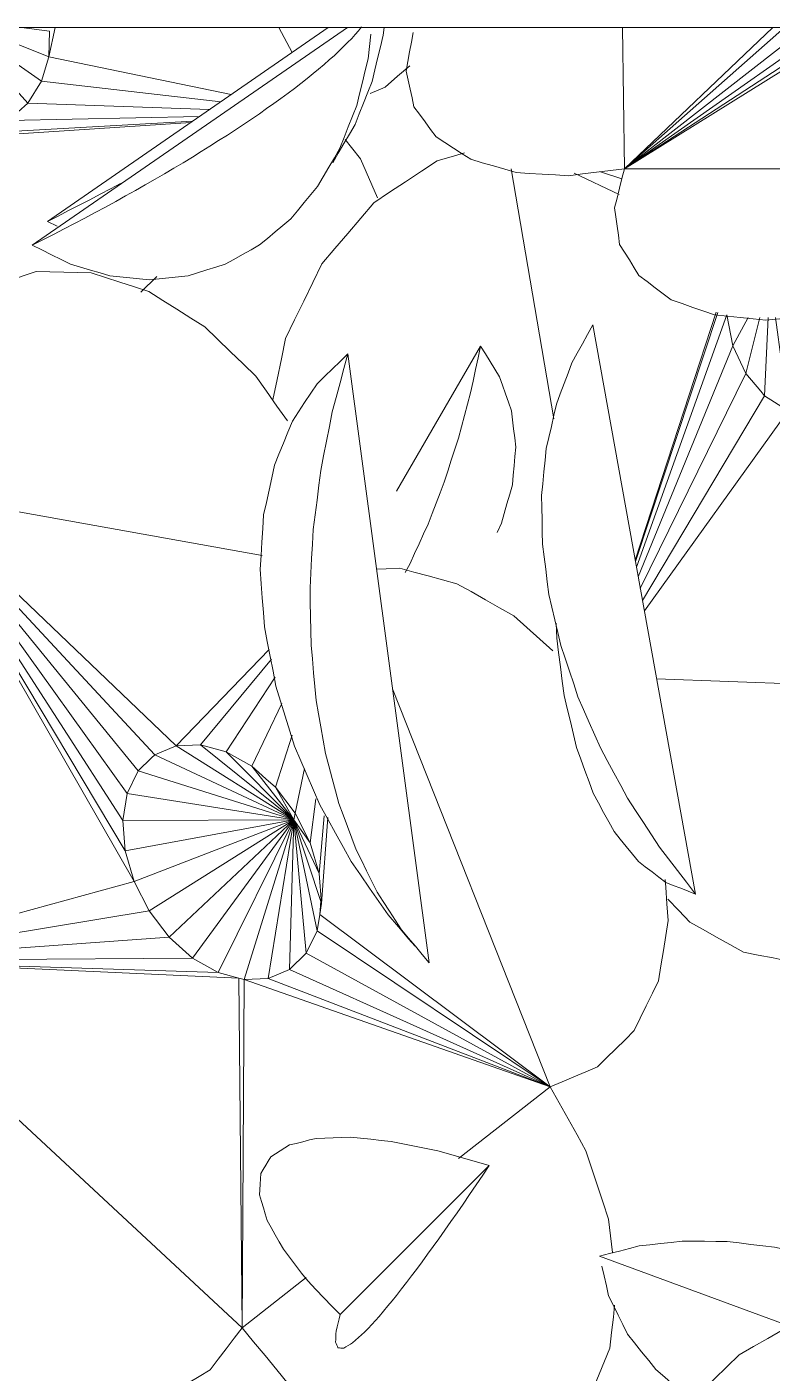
# Model space of a CAD drawing. Header units: metres. Extents: x -18.34 to -13.25, y -25.49 to -16.26.
# Drawn here: x -14.8753 to -14.8134, y -17.1231 to -17.0112 of the extents above; entities that cross this region are included whole.
import ezdxf

# ---------------------------------------------------------------- set-up
doc = ezdxf.new("R2010")
doc.units = ezdxf.units.M
for name, color, linetype, lineweight in [('Importações nas famílias', 7, 'Continuous', 5), ('Quadro estrutural', 7, 'Continuous', 5), ('Vegetação', 7, 'Continuous', 5)]:
    doc.layers.add(name, color=color, linetype=linetype, lineweight=lineweight)

# ---------------------------------------------------------------- blocks, each defined once
blk = doc.blocks.new('Planta_pergolado_12200 - plantas pergolado_skp_Component_17-V2089-Pavimento 02 - Executivo')
at = {"layer": 'Importações nas famílias', "color": 9}
for p, q in [((0.12264, -0.05678), (0.12209, -0.05553)), ((0.11922, -0.06327), (0.11714, -0.06437)), ((0.11958, -0.08349), (0.12271, -0.06832)), ((0.12161, -0.0841), (0.12332, -0.0692)), ((0.12342, -0.08524), (0.12397, -0.07013)), ((0.12488, -0.08683), (0.12454, -0.07096)), ((0.12589, -0.08875), (0.12492, -0.07152)), ((0.12628, -0.09045), (0.12504, -0.07169)), ((0.13785, -0.07452), (0.13914, -0.07585)), ((0.11714, -0.08297), (0.11958, -0.08349)), ((0.11714, -0.08575), (0.11746, -0.08344)), ((0.11714, -0.0896), (0.11958, -0.08349)), ((0.11746, -0.08344), (0.11958, -0.08349)), ((0.12161, -0.0841), (0.11958, -0.08349)), ((0.11714, -0.09047), (0.12161, -0.0841)), ((0.12342, -0.08524), (0.12161, -0.0841)), ((0.11714, -0.0909), (0.12342, -0.08524)), ((0.12488, -0.08683), (0.12342, -0.08524)), ((0.11714, -0.09117), (0.12488, -0.08683)), ((0.12589, -0.08875), (0.12488, -0.08683)), ((0.11714, -0.09138), (0.12589, -0.08875)), ((0.12628, -0.09045), (0.12589, -0.08875)), ((0.13917, -0.08844), (0.12628, -0.09045)), ((0.12638, -0.09088), (0.13927, -0.08863)), ((0.12638, -0.09088), (0.12628, -0.09045)), ((0.11714, -0.09157), (0.12638, -0.09088)), ((0.11714, -0.09174), (0.12632, -0.09307)), ((0.12632, -0.09307), (0.12638, -0.09088)), ((0.13048, -0.10803), (0.12638, -0.09088)), ((0.11714, -0.09193), (0.12572, -0.09518)), ((0.11714, -0.09216), (0.12461, -0.09706)), ((0.11714, -0.09246), (0.12307, -0.09857)), ((0.1212, -0.09963), (0.11714, -0.09296)), ((0.12572, -0.09518), (0.12632, -0.09307)), ((0.13026, -0.1082), (0.12632, -0.09307)), ((0.14622, -0.09397), (0.13954, -0.10753)), ((0.11714, -0.09409), (0.11914, -0.10015)), ((0.12461, -0.09706), (0.12572, -0.09518)), ((0.12572, -0.09518), (0.12982, -0.10854)), ((0.12307, -0.09857), (0.12461, -0.09706)), ((0.12461, -0.09706), (0.12916, -0.10904)), ((0.11714, -0.10223), (0.12195, -0.09921)), ((0.1212, -0.09963), (0.12195, -0.09921)), ((0.12195, -0.09921), (0.12307, -0.09857)), ((0.12195, -0.09921), (0.12756, -0.10947)), ((0.12307, -0.09857), (0.12828, -0.10947)), ((0.11714, -0.10011), (0.11914, -0.10015)), ((0.11714, -0.10149), (0.11914, -0.10015)), ((0.11914, -0.10015), (0.1212, -0.09963)), ((0.11714, -0.11751), (0.11796, -0.11764)), ((0.15135, -0.11902), (0.15224, -0.11823)), ((0.13057, -0.11964), (0.13336, -0.12009)), ((0.13261, -0.11871), (0.13336, -0.12009)), ((0.1327, -0.11871), (0.13336, -0.12009)), ((0.13283, -0.11871), (0.13336, -0.12009)), ((0.13293, -0.1187), (0.13336, -0.12009)), ((0.13336, -0.12009), (0.133, -0.1187)), ((0.13336, -0.12009), (0.13303, -0.1187)), ((0.13406, -0.11865), (0.13336, -0.12009))]:
    blk.add_line(p, q, dxfattribs=at)
at = {"layer": 'Importações nas famílias', "color": 9, "flags": 128}
for points in [[(0.12209, -0.05553), (0.1212, -0.05449), (0.12034, -0.05348)], [(0.13131, -0.05617), (0.13022, -0.05664), (0.12913, -0.05711), (0.12805, -0.05758)], [(0.12805, -0.05758), (0.12711, -0.05833), (0.12646, -0.05885)], [(0.1534, -0.1172), (0.15403, -0.11664), (0.15493, -0.11585)], [(0.1471, -0.12114), (0.14816, -0.12061), (0.14923, -0.12008), (0.15029, -0.11955), (0.15135, -0.11902)], [(0.13202, -0.12476), (0.13235, -0.12359), (0.13269, -0.12242), (0.13302, -0.12125), (0.13336, -0.12009)], [(0.13336, -0.12009), (0.13447, -0.12049), (0.13557, -0.12089), (0.13668, -0.12129), (0.13779, -0.12169)], [(0.13779, -0.12169), (0.13896, -0.12178), (0.14013, -0.12187), (0.14131, -0.12196), (0.14248, -0.12205)], [(0.14248, -0.12205), (0.14363, -0.12182), (0.14479, -0.12159), (0.14595, -0.12136), (0.1471, -0.12114)], [(0.12955, -0.12892), (0.13017, -0.12788), (0.13079, -0.12684), (0.1314, -0.1258), (0.13202, -0.12476)], [(0.12614, -0.13228), (0.12699, -0.13144), (0.12785, -0.1306), (0.1287, -0.12976), (0.12955, -0.12892)], [(0.122, -0.13463), (0.12304, -0.13404), (0.12407, -0.13345), (0.12511, -0.13287), (0.12614, -0.13228)], [(0.11743, -0.13578), (0.11857, -0.13549), (0.11972, -0.1352), (0.12086, -0.13491), (0.122, -0.13463)]]:
    blk.add_lwpolyline(points, dxfattribs=at)
blk = doc.blocks.new('Planta_pergolado_12200 - plantas pergolado_skp_Component_16-V2090-Pavimento 02 - Executivo')
blk.add_blockref('Planta_pergolado_12200 - plantas pergolado_skp_Component_17-V2089-Pavimento 02 - Executivo', (0, 0))
blk = doc.blocks.new('Planta_pergolado_12200 - plantas pergolado_skp_Component_17-V2100-Pavimento 02 - Executivo')
at = {"layer": 'Importações nas famílias', "color": 9}
for p, q in [((0.16401, 0.02434), (0.16267, 0.02502)), ((0.12677, 0.01532), (0.12898, 0.01756)), ((0.12898, 0.01756), (0.12892, 0.00848)), ((0.13003, -0.00199), (0.12898, 0.01756)), ((0.12898, 0.01756), (0.1291, 0.00745)), ((0.13147, -0.00304), (0.12898, 0.01756)), ((0.13365, -0.00481), (0.12898, 0.01756)), ((0.13561, -0.00714), (0.12898, 0.01756)), ((0.17258, 0.00104), (0.12898, 0.01756)), ((0.12918, 0.00037), (0.1292, -0.00149)), ((0.17258, 0.00104), (0.13718, -0.00944)), ((0.17258, 0.00104), (0.13734, -0.00951)), ((0.17258, 0.00104), (0.14006, -0.0096)), ((0.17258, 0.00104), (0.14272, -0.01029)), ((0.17258, 0.00104), (0.14515, -0.01153)), ((0.17258, 0.00104), (0.14941, -0.01197)), ((0.17258, 0.00104), (0.15027, -0.01416)), ((0.17258, 0.00104), (0.15107, -0.01624)), ((0.17258, 0.00104), (0.15171, -0.01791)), ((0.15212, -0.019), (0.17258, 0.00104)), ((0.17258, 0.00104), (0.17128, -0.03296)), ((0.14006, -0.0096), (0.13734, -0.00951)), ((0.13938, -0.01397), (0.14006, -0.0096)), ((0.14272, -0.01029), (0.14006, -0.0096)), ((0.14272, -0.01029), (0.14035, -0.0168)), ((0.14515, -0.01153), (0.14272, -0.01029)), ((0.14515, -0.01153), (0.14076, -0.01878)), ((0.14716, -0.01323), (0.14515, -0.01153)), ((0.14903, -0.01218), (0.14716, -0.01323)), ((0.141, -0.02008), (0.14716, -0.01323)), ((0.14775, -0.01405), (0.14716, -0.01323)), ((0.14864, -0.01528), (0.14775, -0.01405)), ((0.14864, -0.01528), (0.14116, -0.02102)), ((0.14965, -0.01459), (0.14864, -0.01528)), ((0.14946, -0.01753), (0.14864, -0.01528)), ((0.14126, -0.02178), (0.14946, -0.01753)), ((0.15029, -0.01686), (0.14946, -0.01753)), ((0.14959, -0.01984), (0.14946, -0.01753)), ((0.15082, -0.01872), (0.14959, -0.01984)), ((0.14126, -0.02247), (0.14959, -0.01984)), ((0.14901, -0.02204), (0.14959, -0.01984)), ((0.14901, -0.02204), (0.15116, -0.01993)), ((0.14126, -0.02308), (0.14901, -0.02204)), ((0.14776, -0.02399), (0.14901, -0.02204)), ((0.14901, -0.02204), (0.16564, -0.03398)), ((0.14776, -0.02399), (0.14126, -0.02369)), ((0.14126, -0.02438), (0.14592, -0.02555)), ((0.14739, -0.0243), (0.14592, -0.02555)), ((0.14739, -0.0243), (0.14776, -0.02399)), ((0.14776, -0.02399), (0.16478, -0.03414)), ((0.14126, -0.02535), (0.14362, -0.02662)), ((0.14592, -0.02555), (0.14362, -0.02662)), ((0.16379, -0.03432), (0.14592, -0.02555)), ((0.14362, -0.02662), (0.14102, -0.02712)), ((0.16281, -0.03449), (0.14362, -0.02662)), ((0.14085, -0.02787), (0.16153, -0.03473)), ((0.14102, -0.02712), (0.162, -0.03464)), ((0.16142, -0.03474), (0.14082, -0.02802)), ((0.12971, -0.03584), (0.12913, -0.03762)), ((0.13102, -0.03607), (0.12924, -0.03982)), ((0.1289, -0.04504), (0.14967, -0.04152))]:
    blk.add_line(p, q, dxfattribs=at)
at = {"layer": 'Importações nas famílias', "color": 9, "flags": 128}
for points in [[(0.14669, 0.02883), (0.14525, 0.02855), (0.14381, 0.02827), (0.14237, 0.02799), (0.14092, 0.02772)], [(0.15072, 0.02869), (0.14971, 0.02872), (0.1482, 0.02878), (0.14669, 0.02883)], [(0.14092, 0.02772), (0.13965, 0.02712), (0.13838, 0.02653), (0.13711, 0.02594), (0.13583, 0.02535)], [(0.13583, 0.02535), (0.13481, 0.02448), (0.1338, 0.02361), (0.13278, 0.02275), (0.13176, 0.02188)], [(0.16849, 0.02057), (0.16737, 0.02151), (0.16625, 0.02245), (0.16513, 0.0234), (0.16401, 0.02434)], [(0.13176, 0.02188), (0.13106, 0.0208), (0.13037, 0.01972), (0.12968, 0.01864), (0.12898, 0.01756)], [(0.12898, 0.01756), (0.12768, 0.0183), (0.12637, 0.01904), (0.12507, 0.01979), (0.12376, 0.02053)], [(0.17175, 0.01603), (0.17093, 0.01717), (0.17012, 0.0183), (0.1693, 0.01943), (0.16849, 0.02057)], [(0.17359, 0.01103), (0.17313, 0.01228), (0.17267, 0.01353), (0.17221, 0.01478), (0.17175, 0.01603)], [(0.17387, 0.00592), (0.1738, 0.0072), (0.17373, 0.00848), (0.17366, 0.00976), (0.17359, 0.01103)], [(0.17258, 0.00104), (0.1729, 0.00226), (0.17322, 0.00348), (0.17354, 0.0047), (0.17387, 0.00592)], [(0.17854, -0.00024), (0.17705, 0.00008), (0.17556, 0.0004), (0.17407, 0.00072), (0.17258, 0.00104)], [(0.18406, -0.00275), (0.18268, -0.00212), (0.1813, -0.0015), (0.17992, -0.00087), (0.17854, -0.00024)], [(0.18756, -0.00544), (0.1864, -0.00454), (0.18523, -0.00365), (0.18406, -0.00275)], [(0.1944, -0.01567), (0.19386, -0.01444), (0.19333, -0.01321), (0.19305, -0.01257)], [(0.19499, -0.02079), (0.19484, -0.01951), (0.19469, -0.01823), (0.19455, -0.01695), (0.1944, -0.01567)], [(0.19401, -0.02575), (0.19426, -0.02451), (0.1945, -0.02327), (0.19475, -0.02203), (0.19499, -0.02079)], [(0.19152, -0.03021), (0.19214, -0.0291), (0.19277, -0.02798), (0.19339, -0.02687), (0.19401, -0.02575)], [(0.1896, -0.03204), (0.19056, -0.03112), (0.19152, -0.03021)], [(0.12757, -0.04894), (0.12781, -0.04976), (0.12822, -0.05121)], [(0.12822, -0.05121), (0.12909, -0.05252), (0.12997, -0.05384), (0.13084, -0.05516), (0.13172, -0.05648)], [(0.13172, -0.05648), (0.13299, -0.05756), (0.13426, -0.05864), (0.13552, -0.05972), (0.13679, -0.0608)], [(0.13679, -0.0608), (0.13834, -0.06155), (0.13989, -0.0623), (0.14145, -0.06305), (0.143, -0.0638)], [(0.143, -0.0638), (0.1447, -0.06415), (0.1464, -0.06451), (0.14811, -0.06487)]]:
    blk.add_lwpolyline(points, dxfattribs=at)
blk = doc.blocks.new('Planta_pergolado_12200 - plantas pergolado_skp_Component_16-V2101-Pavimento 02 - Executivo')
blk.add_blockref('Planta_pergolado_12200 - plantas pergolado_skp_Component_17-V2100-Pavimento 02 - Executivo', (0, 0))
blk = doc.blocks.new('Planta_pergolado_12200 - plantas pergolado_skp_Component_12-V2108-Pavimento 02 - Executivo')
at = {"layer": 'Importações nas famílias', "color": 9}
blk.add_line((0.21928, -0.03771), (0.22526, -0.02153), dxfattribs=at)
at = {"layer": 'Importações nas famílias', "color": 9, "flags": 128}
for points in [[(0.22995, 0.0014), (0.23074, 0.00236), (0.23135, 0.00311)], [(0.22713, -0.00258), (0.22783, -0.00159), (0.22854, -0.00059), (0.22925, 0.0004), (0.22995, 0.0014)], [(0.22464, -0.00667), (0.22526, -0.00565), (0.22588, -0.00463), (0.2265, -0.00361), (0.22713, -0.00258)], [(0.22251, -0.01082), (0.22304, -0.00978), (0.22358, -0.00874), (0.22411, -0.00771), (0.22464, -0.00667)], [(0.22078, -0.01498), (0.22121, -0.01394), (0.22165, -0.0129), (0.22208, -0.01186), (0.22251, -0.01082)], [(0.21945, -0.01911), (0.21978, -0.01808), (0.22011, -0.01705), (0.22045, -0.01601), (0.22078, -0.01498)], [(0.21854, -0.02316), (0.21877, -0.02215), (0.219, -0.02114), (0.21922, -0.02012), (0.21945, -0.01911)], [(0.21807, -0.02709), (0.21819, -0.02611), (0.21831, -0.02513), (0.21843, -0.02414), (0.21854, -0.02316)], [(0.21804, -0.03085), (0.21804, -0.02991), (0.21805, -0.02897), (0.21806, -0.02803), (0.21807, -0.02709)], [(0.23135, -0.02999), (0.23069, -0.03075), (0.23003, -0.03151), (0.22936, -0.03228), (0.2287, -0.03304)], [(0.21844, -0.03441), (0.21834, -0.03352), (0.21824, -0.03263), (0.21814, -0.03174), (0.21804, -0.03085)], [(0.2287, -0.03304), (0.22797, -0.03362), (0.22723, -0.03421), (0.2265, -0.03479), (0.22576, -0.03538)], [(0.21928, -0.03771), (0.21907, -0.03689), (0.21886, -0.03606), (0.21865, -0.03523), (0.21844, -0.03441)], [(0.22576, -0.03538), (0.22497, -0.03577), (0.22418, -0.03616), (0.22339, -0.03655), (0.22259, -0.03695)], [(0.22259, -0.03695), (0.22176, -0.03714), (0.22093, -0.03733), (0.22011, -0.03752)]]:
    blk.add_lwpolyline(points, dxfattribs=at)
blk = doc.blocks.new('Planta_pergolado_12200 - plantas pergolado_skp_Component_17-V2109-Pavimento 02 - Executivo')
at = {"layer": 'Importações nas famílias', "color": 9, "flags": 128}
for points in [[(0.22477, -0.02134), (0.22545, -0.02253), (0.22613, -0.02372), (0.22681, -0.02491), (0.22749, -0.0261)], [(0.22749, -0.0261), (0.22849, -0.02713), (0.2295, -0.02816), (0.2305, -0.02918), (0.23151, -0.03021)]]:
    blk.add_lwpolyline(points, dxfattribs=at)
blk = doc.blocks.new('Planta_pergolado_12200 - plantas pergolado_skp_Component_16-V2110-Pavimento 02 - Executivo')
for name in ['Planta_pergolado_12200 - plantas pergolado_skp_Component_17-V2109-Pavimento 02 - Executivo', 'Planta_pergolado_12200 - plantas pergolado_skp_Component_12-V2108-Pavimento 02 - Executivo']:
    blk.add_blockref(name, (0, 0))
blk = doc.blocks.new('Planta_pergolado_12200 - plantas pergolado_skp_-V2118-Pavimento 02 - Executivo')
for name in ['Planta_pergolado_12200 - plantas pergolado_skp_Component_16-V2110-Pavimento 02 - Executivo', 'Planta_pergolado_12200 - plantas pergolado_skp_Component_16-V2101-Pavimento 02 - Executivo']:
    blk.add_blockref(name, (0, 0))
blk = doc.blocks.new('Planta_pergolado_12200 - plantas pergolado_skp_-V2119-Pavimento 02 - Executivo')
for name in ['Planta_pergolado_12200 - plantas pergolado_skp_-V2118-Pavimento 02 - Executivo', 'Planta_pergolado_12200 - plantas pergolado_skp_Component_16-V2090-Pavimento 02 - Executivo']:
    blk.add_blockref(name, (0, 0))
blk = doc.blocks.new('Planta_pergolado_12200 - plantas pergolado_skp_-V2183-Pavimento 02 - Executivo')
blk.add_blockref('Planta_pergolado_12200 - plantas pergolado_skp_-V2119-Pavimento 02 - Executivo', (0, 0))
blk = doc.blocks.new('Planta_pergolado_12200 - plantas pergolado_skp_Component_12-V2355-Pavimento 02 - Executivo')
at = {"layer": 'Importações nas famílias', "color": 9}
for p, q in [((0.15834, -0.04585), (0.15913, -0.04623)), ((0.1557, -0.05458), (0.14363, -0.04759)), ((0.16246, -0.05386), (0.1617, -0.05345))]:
    blk.add_line(p, q, dxfattribs=at)
at = {"layer": 'Importações nas famílias', "color": 9, "flags": 128}
for points in [[(0.149, -0.04502), (0.14976, -0.04493), (0.15051, -0.04485), (0.15126, -0.04476), (0.15202, -0.04467)], [(0.15202, -0.04467), (0.1528, -0.04474), (0.15358, -0.04481), (0.15437, -0.04488), (0.15515, -0.04495)], [(0.14619, -0.04601), (0.14689, -0.04576), (0.1476, -0.04551), (0.1483, -0.04527), (0.149, -0.04502)], [(0.15515, -0.04495), (0.15595, -0.04517), (0.15674, -0.0454), (0.15754, -0.04563), (0.15834, -0.04585)], [(0.14363, -0.04759), (0.14427, -0.0472), (0.14491, -0.0468), (0.14555, -0.0464), (0.14619, -0.04601)], [(0.14751, -0.04842), (0.14654, -0.04821), (0.14557, -0.04801), (0.1446, -0.0478), (0.14363, -0.04759)], [(0.15129, -0.04944), (0.15035, -0.04918), (0.1494, -0.04893), (0.14845, -0.04868), (0.14751, -0.04842)], [(0.15495, -0.05062), (0.15403, -0.05032), (0.15312, -0.05003), (0.15221, -0.04973), (0.15129, -0.04944)], [(0.15843, -0.05196), (0.15756, -0.05163), (0.15669, -0.05129), (0.15582, -0.05096), (0.15495, -0.05062)], [(0.1617, -0.05345), (0.16088, -0.05308), (0.16007, -0.05271), (0.15925, -0.05234), (0.15843, -0.05196)]]:
    blk.add_lwpolyline(points, dxfattribs=at)
blk = doc.blocks.new('Planta_pergolado_12200 - plantas pergolado_skp_Component_12-V2357-Pavimento 02 - Executivo')
at = {"layer": 'Importações nas famílias', "color": 9}
blk.add_line((0.13524, -0.08486), (0.11714, -0.05866), dxfattribs=at)
at = {"layer": 'Importações nas famílias', "color": 9, "flags": 128}
for points in [[(0.1177, -0.05672), (0.11872, -0.05683), (0.11974, -0.05694)], [(0.11974, -0.05694), (0.12071, -0.05718), (0.12168, -0.05741), (0.12265, -0.05765), (0.12362, -0.05788)], [(0.11805, -0.05829), (0.11773, -0.05802), (0.11741, -0.05775), (0.11709, -0.05748)], [(0.12362, -0.05788), (0.12451, -0.05823), (0.1254, -0.05859), (0.12629, -0.05894), (0.12718, -0.05929)], [(0.11946, -0.05973), (0.11911, -0.05937), (0.11875, -0.05901), (0.1184, -0.05865), (0.11805, -0.05829)], [(0.12718, -0.05929), (0.12797, -0.05975), (0.12876, -0.06021), (0.12956, -0.06068), (0.13035, -0.06114)], [(0.12098, -0.0615), (0.1206, -0.06106), (0.12022, -0.06061), (0.11984, -0.06017), (0.11946, -0.05973)], [(0.12261, -0.06359), (0.1222, -0.06307), (0.1218, -0.06255), (0.12139, -0.06202), (0.12098, -0.0615)], [(0.13035, -0.06114), (0.13103, -0.0617), (0.1317, -0.06226), (0.13238, -0.06282), (0.13305, -0.06338)], [(0.12432, -0.06598), (0.12389, -0.06539), (0.12347, -0.06479), (0.12304, -0.06419), (0.12261, -0.06359)], [(0.13305, -0.06338), (0.1336, -0.06402), (0.13414, -0.06467), (0.13468, -0.06531), (0.13522, -0.06596)], [(0.1261, -0.06864), (0.12565, -0.06798), (0.12521, -0.06731), (0.12477, -0.06665), (0.12432, -0.06598)], [(0.13522, -0.06596), (0.13562, -0.06667), (0.13602, -0.06739), (0.13642, -0.06811), (0.13681, -0.06882)], [(0.12792, -0.07154), (0.12746, -0.07081), (0.12701, -0.07009), (0.12655, -0.06937), (0.1261, -0.06864)], [(0.13681, -0.06882), (0.13706, -0.06959), (0.1373, -0.07036), (0.13754, -0.07113), (0.13778, -0.0719)], [(0.12976, -0.07465), (0.1293, -0.07387), (0.12884, -0.07309), (0.12838, -0.07232), (0.12792, -0.07154)], [(0.13778, -0.0719), (0.13786, -0.0727), (0.13795, -0.07351), (0.13803, -0.07431), (0.13811, -0.07511)], [(0.13161, -0.07792), (0.13115, -0.0771), (0.13069, -0.07629), (0.13023, -0.07547), (0.12976, -0.07465)], [(0.13811, -0.07511), (0.13803, -0.07594), (0.13795, -0.07676), (0.13787, -0.07758), (0.13779, -0.0784)], [(0.13344, -0.08134), (0.13299, -0.08049), (0.13253, -0.07963), (0.13207, -0.07878), (0.13161, -0.07792)], [(0.13779, -0.0784), (0.13755, -0.07922), (0.13731, -0.08003), (0.13706, -0.08085), (0.13682, -0.08167)], [(0.13524, -0.08486), (0.13479, -0.08398), (0.13434, -0.0831), (0.13389, -0.08222), (0.13344, -0.08134)], [(0.13682, -0.08167), (0.13643, -0.08247), (0.13603, -0.08326), (0.13563, -0.08406), (0.13524, -0.08486)]]:
    blk.add_lwpolyline(points, dxfattribs=at)
blk = doc.blocks.new('Planta_pergolado_12200 - plantas pergolado_skp_Component_17-V2358-Pavimento 02 - Executivo')
at = {"layer": 'Importações nas famílias', "color": 9}
for p, q in [((0.11714, 0.00898), (0.12893, -0.00132)), ((0.11714, -0.00779), (0.12893, -0.00132)), ((0.12893, -0.00132), (0.11714, -0.00743)), ((0.12893, -0.00132), (0.12888, -0.03563)), ((0.12888, -0.03563), (0.11714, -0.01677)), ((0.12888, -0.03563), (0.11714, -0.0176)), ((0.11714, -0.01892), (0.12888, -0.03563)), ((0.11714, -0.02058), (0.12888, -0.03563)), ((0.11714, -0.02233), (0.12888, -0.03563)), ((0.11714, -0.02331), (0.12888, -0.03563)), ((0.11714, -0.03579), (0.12888, -0.03563))]:
    blk.add_line(p, q, dxfattribs=at)
at = {"layer": 'Importações nas famílias', "color": 9, "flags": 128}
for points in [[(0.12089, 0.02376), (0.12009, 0.02432), (0.11928, 0.02487), (0.11848, 0.02542), (0.11767, 0.02597)], [(0.12385, 0.02056), (0.12311, 0.02136), (0.12237, 0.02216), (0.12163, 0.02296), (0.12089, 0.02376)], [(0.12634, 0.01658), (0.12572, 0.01758), (0.1251, 0.01857), (0.12448, 0.01957), (0.12385, 0.02056)], [(0.1282, 0.01209), (0.12773, 0.01321), (0.12727, 0.01434), (0.12681, 0.01546), (0.12634, 0.01658)], [(0.12929, 0.0074), (0.12901, 0.00857), (0.12874, 0.00975), (0.12847, 0.01092), (0.1282, 0.01209)], [(0.12954, 0.00282), (0.12947, 0.00397), (0.12941, 0.00511), (0.12935, 0.00626), (0.12929, 0.0074)], [(0.12893, -0.00132), (0.12908, -0.00029), (0.12923, 0.00075), (0.12939, 0.00179), (0.12954, 0.00282)], [(0.13218, -0.00331), (0.13137, -0.00281), (0.13056, -0.00231), (0.12974, -0.00182), (0.12893, -0.00132)], [(0.13521, -0.00632), (0.13446, -0.00557), (0.1337, -0.00481), (0.13294, -0.00406), (0.13218, -0.00331)], [(0.13781, -0.01017), (0.13716, -0.00921), (0.13651, -0.00825), (0.13586, -0.00728), (0.13521, -0.00632)], [(0.1398, -0.01458), (0.13931, -0.01348), (0.13881, -0.01237), (0.13831, -0.01127), (0.13781, -0.01017)], [(0.14105, -0.01926), (0.14074, -0.01809), (0.14043, -0.01692), (0.14012, -0.01575), (0.1398, -0.01458)], [(0.14147, -0.02388), (0.14137, -0.02273), (0.14126, -0.02157), (0.14116, -0.02041), (0.14105, -0.01926)], [(0.14104, -0.02814), (0.14115, -0.02707), (0.14126, -0.02601), (0.14137, -0.02495), (0.14147, -0.02388)], [(0.13978, -0.03174), (0.14009, -0.03084), (0.14041, -0.02994), (0.14072, -0.02904), (0.14104, -0.02814)], [(0.13777, -0.03443), (0.13827, -0.03376), (0.13878, -0.03308), (0.13928, -0.03241), (0.13978, -0.03174)], [(0.13517, -0.03604), (0.13582, -0.03564), (0.13647, -0.03523), (0.13712, -0.03483), (0.13777, -0.03443)], [(0.12888, -0.03563), (0.12969, -0.03584), (0.13051, -0.03604), (0.13132, -0.03624), (0.13213, -0.03645)], [(0.12947, -0.04029), (0.12932, -0.03913), (0.12917, -0.03796), (0.12903, -0.0368), (0.12888, -0.03563)], [(0.13213, -0.03645), (0.13289, -0.03635), (0.13365, -0.03624), (0.13441, -0.03614), (0.13517, -0.03604)], [(0.1292, -0.04465), (0.12927, -0.04356), (0.12934, -0.04247), (0.1294, -0.04138), (0.12947, -0.04029)], [(0.1281, -0.0484), (0.12838, -0.04746), (0.12865, -0.04652), (0.12893, -0.04559), (0.1292, -0.04465)], [(0.12624, -0.05129), (0.1267, -0.05057), (0.12717, -0.04985), (0.12764, -0.04912), (0.1281, -0.0484)], [(0.12374, -0.05313), (0.12436, -0.05267), (0.12499, -0.05221), (0.12561, -0.05175), (0.12624, -0.05129)], [(0.11755, -0.05321), (0.11835, -0.05335), (0.11916, -0.0535), (0.11997, -0.05364), (0.12077, -0.05378)], [(0.12077, -0.05378), (0.12151, -0.05362), (0.12226, -0.05345), (0.123, -0.05329), (0.12374, -0.05313)]]:
    blk.add_lwpolyline(points, dxfattribs=at)
blk = doc.blocks.new('Planta_pergolado_12200 - plantas pergolado_skp_Component_16-V2359-Pavimento 02 - Executivo')
for name in ['Planta_pergolado_12200 - plantas pergolado_skp_Component_17-V2358-Pavimento 02 - Executivo', 'Planta_pergolado_12200 - plantas pergolado_skp_Component_12-V2355-Pavimento 02 - Executivo', 'Planta_pergolado_12200 - plantas pergolado_skp_Component_12-V2357-Pavimento 02 - Executivo']:
    blk.add_blockref(name, (0, 0))
blk = doc.blocks.new('Planta_pergolado_12200 - plantas pergolado_skp_Component_12-V2379-Pavimento 02 - Executivo')
at = {"layer": 'Importações nas famílias', "color": 9}
for p, q in [((0.11714, -0.05562), (0.11777, -0.05568)), ((0.13327, -0.0836), (0.11714, -0.06026)), ((0.13366, -0.0828), (0.13327, -0.0836))]:
    blk.add_line(p, q, dxfattribs=at)
at = {"layer": 'Importações nas famílias', "color": 9, "flags": 128}
for points in [[(0.11777, -0.05568), (0.11874, -0.05592), (0.11971, -0.05615), (0.12067, -0.05639), (0.12164, -0.05662)], [(0.12164, -0.05662), (0.12253, -0.05698), (0.12343, -0.05733), (0.12432, -0.05768), (0.12521, -0.05803)], [(0.12521, -0.05803), (0.126, -0.05849), (0.12679, -0.05895), (0.12758, -0.05942), (0.12838, -0.05988)], [(0.13147, -0.08008), (0.13101, -0.07923), (0.13055, -0.07837), (0.1301, -0.07752)], [(0.13327, -0.0836), (0.13282, -0.08272), (0.13237, -0.08184), (0.13192, -0.08096), (0.13147, -0.08008)]]:
    blk.add_lwpolyline(points, dxfattribs=at)
blk = doc.blocks.new('Planta_pergolado_12200 - plantas pergolado_skp_Component_16-V2380-Pavimento 02 - Executivo')
blk.add_blockref('Planta_pergolado_12200 - plantas pergolado_skp_Component_12-V2379-Pavimento 02 - Executivo', (0, 0))
blk = doc.blocks.new('Planta_pergolado_12200 - plantas pergolado_skp_-V2410-Pavimento 02 - Executivo')
for name in ['Planta_pergolado_12200 - plantas pergolado_skp_Component_16-V2359-Pavimento 02 - Executivo', 'Planta_pergolado_12200 - plantas pergolado_skp_Component_16-V2380-Pavimento 02 - Executivo']:
    blk.add_blockref(name, (0, 0))
blk = doc.blocks.new('Planta_pergolado_12200 - plantas pergolado_skp_Component_12-V1348-Pavimento 02 - Executivo')
at = {"layer": 'Importações nas famílias', "color": 9}
blk.add_line((0.01446, -0.17209), (0.06508, -0.16532), dxfattribs=at)
at = {"layer": 'Importações nas famílias', "color": 9, "flags": 128}
for points in [[(0.06235, -0.16762), (0.06303, -0.16705), (0.06371, -0.16647), (0.0644, -0.1659), (0.06508, -0.16532)], [(0.06371, -0.16649), (0.06308, -0.16704), (0.06208, -0.16789), (0.06108, -0.16875)], [(0.05921, -0.16966), (0.05999, -0.16915), (0.06078, -0.16864), (0.06156, -0.16813), (0.06235, -0.16762)], [(0.06108, -0.16875), (0.05997, -0.16951), (0.05887, -0.17028), (0.05777, -0.17104), (0.05667, -0.17181)], [(0.05568, -0.1714), (0.05656, -0.17096), (0.05744, -0.17053), (0.05833, -0.17009), (0.05921, -0.16966)], [(0.01694, -0.17465), (0.01632, -0.17401), (0.0157, -0.17337), (0.01508, -0.17273), (0.01446, -0.17209)], [(0.01446, -0.17209), (0.01567, -0.17241), (0.01687, -0.17274), (0.01807, -0.17306), (0.01928, -0.17338)], [(0.05183, -0.17283), (0.05279, -0.17248), (0.05375, -0.17212), (0.05472, -0.17176), (0.05568, -0.1714)], [(0.05667, -0.17181), (0.05549, -0.17246), (0.05431, -0.17311), (0.05313, -0.17376), (0.05196, -0.17442)], [(0.01928, -0.17338), (0.0205, -0.17362), (0.02172, -0.17386), (0.02294, -0.1741), (0.02416, -0.17434)], [(0.04767, -0.17395), (0.04871, -0.17367), (0.04975, -0.17339), (0.05079, -0.17311), (0.05183, -0.17283)], [(0.02416, -0.17434), (0.02538, -0.1745), (0.02661, -0.17465), (0.02783, -0.1748), (0.02905, -0.17496)], [(0.04327, -0.17472), (0.04437, -0.17453), (0.04547, -0.17433), (0.04657, -0.17414), (0.04767, -0.17395)], [(0.05196, -0.17442), (0.05073, -0.17494), (0.04951, -0.17547), (0.04828, -0.17599), (0.04706, -0.17652)], [(0.02005, -0.1767), (0.01927, -0.17619), (0.01849, -0.17568), (0.01772, -0.17516), (0.01694, -0.17465)], [(0.02905, -0.17496), (0.03027, -0.17503), (0.03148, -0.1751), (0.03269, -0.17516), (0.03391, -0.17523)], [(0.03391, -0.17523), (0.03509, -0.17521), (0.03628, -0.17519), (0.03747, -0.17517), (0.03866, -0.17515)], [(0.03866, -0.17515), (0.03981, -0.17504), (0.04096, -0.17494), (0.04211, -0.17483), (0.04327, -0.17472)], [(0.02371, -0.17819), (0.0228, -0.17782), (0.02188, -0.17745), (0.02096, -0.17707), (0.02005, -0.1767)], [(0.04706, -0.17652), (0.04581, -0.17691), (0.04457, -0.17729), (0.04332, -0.17768), (0.04208, -0.17807)], [(0.02785, -0.17909), (0.02682, -0.17886), (0.02578, -0.17864), (0.02475, -0.17842), (0.02371, -0.17819)], [(0.03714, -0.17902), (0.03595, -0.17911), (0.03475, -0.1792), (0.03356, -0.17928), (0.03236, -0.17937)], [(0.04208, -0.17807), (0.04084, -0.17831), (0.03961, -0.17855), (0.03838, -0.17879), (0.03714, -0.17902)], [(0.03236, -0.17937), (0.03123, -0.1793), (0.03011, -0.17923), (0.02898, -0.17916), (0.02785, -0.17909)]]:
    blk.add_lwpolyline(points, dxfattribs=at)
blk = doc.blocks.new('Planta_pergolado_12200 - plantas pergolado_skp_Component_12-V1349-Pavimento 02 - Executivo')
at = {"layer": 'Importações nas famílias', "color": 9}
for p, q in [((0.01205, -0.15173), (0.05936, -0.14319)), ((0.0381, -0.15472), (0.03684, -0.15478))]:
    blk.add_line(p, q, dxfattribs=at)
at = {"layer": 'Importações nas famílias', "color": 9, "flags": 128}
for points in [[(0.05546, -0.14619), (0.05643, -0.14544), (0.05741, -0.14469), (0.05838, -0.14394), (0.05936, -0.14319)], [(0.05936, -0.14319), (0.05912, -0.14381), (0.05888, -0.14442), (0.05864, -0.14504), (0.0584, -0.14566)], [(0.05139, -0.14883), (0.05241, -0.14817), (0.05342, -0.14751), (0.05444, -0.14685), (0.05546, -0.14619)], [(0.0584, -0.14566), (0.05797, -0.14623), (0.05753, -0.1468), (0.0571, -0.14737), (0.05666, -0.14794)], [(0.04722, -0.1511), (0.04826, -0.15053), (0.0493, -0.14997), (0.05035, -0.1494), (0.05139, -0.14883)], [(0.05666, -0.14794), (0.05604, -0.14844), (0.05542, -0.14895), (0.05479, -0.14946), (0.05417, -0.14996)], [(0.05417, -0.14996), (0.05337, -0.1504), (0.05258, -0.15083), (0.05178, -0.15126), (0.05099, -0.15169)], [(0.01205, -0.15173), (0.01284, -0.15216), (0.01363, -0.15259), (0.01441, -0.15303), (0.0152, -0.15346)], [(0.04297, -0.15296), (0.04403, -0.15249), (0.04509, -0.15203), (0.04615, -0.15156), (0.04722, -0.1511)], [(0.05099, -0.15169), (0.05004, -0.15204), (0.04909, -0.15239), (0.04814, -0.15273), (0.04719, -0.15308)], [(0.0387, -0.15439), (0.03976, -0.15403), (0.04083, -0.15367), (0.0419, -0.15331), (0.04297, -0.15296)], [(0.04719, -0.15308), (0.0461, -0.15334), (0.04502, -0.15359), (0.04394, -0.15385), (0.04286, -0.1541)], [(0.0152, -0.15346), (0.01606, -0.15378), (0.01692, -0.1541), (0.01778, -0.15443), (0.01864, -0.15475)], [(0.03445, -0.15537), (0.03551, -0.15513), (0.03657, -0.15488), (0.03763, -0.15463), (0.0387, -0.15439)], [(0.04286, -0.1541), (0.04167, -0.15426), (0.04048, -0.15441), (0.03929, -0.15457), (0.0381, -0.15472)], [(0.01864, -0.15475), (0.01956, -0.15496), (0.02048, -0.15517), (0.02141, -0.15538), (0.02233, -0.15559)], [(0.03028, -0.15591), (0.03132, -0.15577), (0.03236, -0.15564), (0.03341, -0.15551), (0.03445, -0.15537)], [(0.02233, -0.15559), (0.0233, -0.15569), (0.02427, -0.15579), (0.02525, -0.15588), (0.02622, -0.15598)], [(0.02622, -0.15598), (0.02723, -0.15596), (0.02825, -0.15594), (0.02926, -0.15593), (0.03028, -0.15591)]]:
    blk.add_lwpolyline(points, dxfattribs=at)
blk = doc.blocks.new('Planta_pergolado_12200 - plantas pergolado_skp_Component_12-V2452-Pavimento 02 - Executivo')
at = {"layer": 'Importações nas famílias', "color": 9}
blk.add_line((0.21175, -0.04688), (0.22415, -0.05928), dxfattribs=at)
at = {"layer": 'Importações nas famílias', "color": 9, "flags": 128}
for points in [[(0.21054, -0.05114), (0.21084, -0.05007), (0.21115, -0.04901), (0.21145, -0.04794), (0.21175, -0.04688)], [(0.21175, -0.04688), (0.21256, -0.04742), (0.21336, -0.04796), (0.21416, -0.04851), (0.21497, -0.04905)], [(0.21497, -0.04905), (0.21569, -0.04955), (0.21641, -0.05006), (0.21714, -0.05056), (0.21786, -0.05107)], [(0.20975, -0.05502), (0.20994, -0.05405), (0.21014, -0.05308), (0.21034, -0.05211), (0.21054, -0.05114)], [(0.21786, -0.05107), (0.21849, -0.05153), (0.21913, -0.052), (0.21976, -0.05246), (0.2204, -0.05292)], [(0.2204, -0.05292), (0.22093, -0.05334), (0.22147, -0.05375), (0.22201, -0.05417), (0.22255, -0.05458)], [(0.22255, -0.05458), (0.22299, -0.05494), (0.22342, -0.05531), (0.22386, -0.05567), (0.2243, -0.05603)], [(0.2094, -0.05842), (0.20948, -0.05757), (0.20957, -0.05672), (0.20966, -0.05587), (0.20975, -0.05502)], [(0.2243, -0.05603), (0.22463, -0.05634), (0.22496, -0.05664), (0.22529, -0.05695), (0.22562, -0.05725)], [(0.22562, -0.05725), (0.22584, -0.0575), (0.22606, -0.05775), (0.22628, -0.05799), (0.2265, -0.05824)], [(0.2095, -0.06126), (0.20947, -0.06055), (0.20945, -0.05984), (0.20942, -0.05913), (0.2094, -0.05842)], [(0.22415, -0.05928), (0.22345, -0.05995), (0.22275, -0.06062), (0.22205, -0.06129), (0.22135, -0.06196)], [(0.22551, -0.0596), (0.22517, -0.05952), (0.22483, -0.05944), (0.22449, -0.05936), (0.22415, -0.05928)], [(0.2265, -0.05824), (0.22661, -0.05842), (0.22672, -0.0586), (0.22683, -0.05879), (0.22694, -0.05897)], [(0.22694, -0.05897), (0.22693, -0.05909), (0.22693, -0.05921), (0.22692, -0.05933), (0.22692, -0.05945)], [(0.22644, -0.05966), (0.22621, -0.05964), (0.22598, -0.05963), (0.22575, -0.05962), (0.22551, -0.0596)], [(0.22692, -0.05945), (0.2268, -0.0595), (0.22668, -0.05955), (0.22656, -0.05961), (0.22644, -0.05966)], [(0.21004, -0.06348), (0.20991, -0.06293), (0.20977, -0.06237), (0.20963, -0.06182), (0.2095, -0.06126)], [(0.22135, -0.06196), (0.22069, -0.06247), (0.22003, -0.06297), (0.21937, -0.06348), (0.21871, -0.06399)], [(0.21103, -0.06503), (0.21078, -0.06464), (0.21054, -0.06426), (0.21029, -0.06387), (0.21004, -0.06348)], [(0.21871, -0.06399), (0.21811, -0.06433), (0.21751, -0.06467), (0.21691, -0.065), (0.21631, -0.06534)], [(0.21242, -0.06586), (0.21207, -0.06566), (0.21173, -0.06545), (0.21138, -0.06524), (0.21103, -0.06503)], [(0.2142, -0.06597), (0.21376, -0.06594), (0.21331, -0.06592), (0.21287, -0.06589), (0.21242, -0.06586)], [(0.21631, -0.06534), (0.21578, -0.0655), (0.21526, -0.06565), (0.21473, -0.06581), (0.2142, -0.06597)]]:
    blk.add_lwpolyline(points, dxfattribs=at)
blk = doc.blocks.new('Planta_pergolado_12200 - plantas pergolado_skp_Component_17-V2453-Pavimento 02 - Executivo')
at = {"layer": 'Importações nas famílias', "color": 9}
for p, q in [((0.17212, -0.05491), (0.2052, -0.0418)), ((0.19088, -0.06096), (0.2052, -0.0418)), ((0.19224, -0.06118), (0.2052, -0.0418)), ((0.19411, -0.06209), (0.2052, -0.0418)), ((0.19546, -0.06347), (0.2052, -0.0418)), ((0.2052, -0.0418), (0.19621, -0.06524)), ((0.2052, -0.0418), (0.19629, -0.06726)), ((0.21116, -0.04942), (0.2052, -0.0418)), ((0.18282, -0.0603), (0.18998, -0.06082)), ((0.18127, -0.06128), (0.18492, -0.06175)), ((0.18267, -0.06059), (0.18748, -0.06101)), ((0.18998, -0.06082), (0.18301, -0.06312)), ((0.18301, -0.06312), (0.18748, -0.06101)), ((0.18301, -0.06312), (0.19224, -0.06118)), ((0.18492, -0.06175), (0.18748, -0.06101)), ((0.18748, -0.06101), (0.18998, -0.06082)), ((0.18978, -0.06088), (0.19088, -0.06096)), ((0.18998, -0.06082), (0.19088, -0.06096)), ((0.19088, -0.06096), (0.19224, -0.06118)), ((0.19224, -0.06118), (0.19411, -0.06209)), ((0.17875, -0.06223), (0.18247, -0.063)), ((0.18247, -0.063), (0.18492, -0.06175)), ((0.18492, -0.06175), (0.18301, -0.06312)), ((0.18301, -0.06312), (0.19411, -0.06209)), ((0.19411, -0.06209), (0.19546, -0.06347)), ((0.22524, -0.06741), (0.22106, -0.06208)), ((0.17598, -0.06325), (0.1803, -0.06465)), ((0.18301, -0.06312), (0.17677, -0.07088)), ((0.18301, -0.06312), (0.17685, -0.07291)), ((0.18301, -0.06312), (0.17735, -0.06874)), ((0.1776, -0.07467), (0.18301, -0.06312)), ((0.17855, -0.06661), (0.18301, -0.06312)), ((0.18301, -0.06312), (0.17895, -0.07606)), ((0.1803, -0.06465), (0.18247, -0.063)), ((0.18301, -0.06312), (0.1803, -0.06465)), ((0.18301, -0.06312), (0.18082, -0.07696)), ((0.18247, -0.063), (0.18301, -0.06312)), ((0.18301, -0.06312), (0.18308, -0.07733)), ((0.18301, -0.06312), (0.18558, -0.07714)), ((0.18301, -0.06312), (0.18814, -0.07639)), ((0.18301, -0.06312), (0.19059, -0.07515)), ((0.18301, -0.06312), (0.19276, -0.07349)), ((0.18301, -0.06312), (0.19451, -0.07154)), ((0.18301, -0.06312), (0.19571, -0.06941)), ((0.18301, -0.06312), (0.19629, -0.06726)), ((0.18301, -0.06312), (0.19621, -0.06524)), ((0.18301, -0.06312), (0.19546, -0.06347)), ((0.19546, -0.06347), (0.19621, -0.06524)), ((0.17115, -0.06466), (0.17735, -0.06874)), ((0.17333, -0.06411), (0.17855, -0.06661)), ((0.1796, -0.06544), (0.1803, -0.06465)), ((0.16103, -0.06576), (0.15579, -0.09495)), ((0.17685, -0.07291), (0.16885, -0.06517)), ((0.16967, -0.06497), (0.17677, -0.07088)), ((0.17855, -0.06661), (0.1796, -0.06544)), ((0.19621, -0.06524), (0.19629, -0.06726)), ((0.17735, -0.06874), (0.17855, -0.06661)), ((0.1947, -0.10026), (0.22524, -0.06741)), ((0.19618, -0.06769), (0.1947, -0.10026)), ((0.19618, -0.06769), (0.19571, -0.06941)), ((0.19629, -0.06726), (0.19618, -0.06769)), ((0.22524, -0.06741), (0.19618, -0.06769)), ((0.19629, -0.06726), (0.22524, -0.06741)), ((0.17677, -0.07088), (0.17735, -0.06874)), ((0.19571, -0.06941), (0.19451, -0.07154)), ((0.19571, -0.06941), (0.1947, -0.10026)), ((0.17685, -0.07291), (0.17677, -0.07088)), ((0.19451, -0.07154), (0.19276, -0.07349)), ((0.19451, -0.07154), (0.1947, -0.10026)), ((0.17685, -0.07291), (0.15579, -0.09495)), ((0.1776, -0.07467), (0.17685, -0.07291)), ((0.19276, -0.07349), (0.19059, -0.07515)), ((0.19276, -0.07349), (0.1947, -0.10026)), ((0.1776, -0.07467), (0.15579, -0.09495)), ((0.17787, -0.07495), (0.1776, -0.07467)), ((0.17787, -0.07495), (0.17895, -0.07606)), ((0.15579, -0.09495), (0.17895, -0.07606)), ((0.17895, -0.07606), (0.18082, -0.07696)), ((0.19059, -0.07515), (0.18814, -0.07639)), ((0.19059, -0.07515), (0.1947, -0.10026)), ((0.15579, -0.09495), (0.18814, -0.07639)), ((0.15579, -0.09495), (0.18082, -0.07696)), ((0.18558, -0.07714), (0.15579, -0.09495)), ((0.18082, -0.07696), (0.18308, -0.07733)), ((0.18308, -0.07733), (0.18558, -0.07714)), ((0.18558, -0.07714), (0.18814, -0.07639)), ((0.18814, -0.07639), (0.1947, -0.10026)), ((0.18308, -0.07733), (0.15579, -0.09495))]:
    blk.add_line(p, q, dxfattribs=at)
at = {"layer": 'Importações nas famílias', "color": 9, "flags": 128}
for points in [[(0.18797, -0.03226), (0.18862, -0.03221), (0.19, -0.0321), (0.19139, -0.03199)], [(0.19139, -0.03199), (0.19264, -0.0322), (0.19389, -0.0324), (0.19514, -0.03261), (0.1964, -0.03281)], [(0.1964, -0.03281), (0.19743, -0.03331), (0.19847, -0.03382), (0.19951, -0.03432), (0.20054, -0.03482)], [(0.20054, -0.03482), (0.20129, -0.03559), (0.20204, -0.03635), (0.2028, -0.03712), (0.20355, -0.03789)], [(0.2162, -0.03696), (0.21759, -0.03679), (0.21899, -0.03662)], [(0.22337, -0.03645), (0.22436, -0.03656), (0.22564, -0.03671), (0.22693, -0.03685)], [(0.22693, -0.03685), (0.22802, -0.03729), (0.2291, -0.03774), (0.23019, -0.03818), (0.23127, -0.03863)], [(0.20355, -0.03789), (0.20396, -0.03886), (0.20437, -0.03984), (0.20479, -0.04082), (0.2052, -0.0418)], [(0.21054, -0.03884), (0.21195, -0.03837), (0.21337, -0.0379), (0.21478, -0.03743), (0.2162, -0.03696)], [(0.2052, -0.0418), (0.20653, -0.04106), (0.20787, -0.04032), (0.2092, -0.03958), (0.21054, -0.03884)], [(0.16605, -0.04484), (0.16702, -0.04376), (0.16799, -0.04267), (0.16896, -0.04159)], [(0.16338, -0.04956), (0.16404, -0.04838), (0.16471, -0.0472), (0.16538, -0.04602), (0.16605, -0.04484)], [(0.16209, -0.05432), (0.16241, -0.05313), (0.16273, -0.05194), (0.16306, -0.05075), (0.16338, -0.04956)], [(0.16217, -0.05624), (0.16214, -0.05545), (0.16209, -0.05432)], [(0.14612, -0.06628), (0.14737, -0.0654), (0.14861, -0.06453), (0.14985, -0.06365)], [(0.22989, -0.06358), (0.22873, -0.06454), (0.22756, -0.0655), (0.2264, -0.06646), (0.22524, -0.06741)], [(0.14203, -0.07051), (0.14306, -0.06945), (0.14408, -0.0684), (0.1451, -0.06734), (0.14612, -0.06628)], [(0.22524, -0.06741), (0.22611, -0.06808), (0.22698, -0.06874), (0.22785, -0.06941), (0.22873, -0.07008)], [(0.22873, -0.07008), (0.22928, -0.07098), (0.22983, -0.07188), (0.23038, -0.07278), (0.23094, -0.07368)], [(0.1391, -0.07518), (0.13983, -0.07401), (0.14057, -0.07284), (0.1413, -0.07168), (0.14203, -0.07051)], [(0.13753, -0.07996), (0.13792, -0.07876), (0.13832, -0.07757), (0.13871, -0.07637), (0.1391, -0.07518)], [(0.13742, -0.08453), (0.13745, -0.08339), (0.13748, -0.08224), (0.1375, -0.0811), (0.13753, -0.07996)], [(0.13879, -0.08858), (0.13845, -0.08757), (0.13811, -0.08655), (0.13776, -0.08554), (0.13742, -0.08453)]]:
    blk.add_lwpolyline(points, dxfattribs=at)
blk = doc.blocks.new('Planta_pergolado_12200 - plantas pergolado_skp_Component_16-V2454-Pavimento 02 - Executivo')
for name, p in [('Planta_pergolado_12200 - plantas pergolado_skp_Component_12-V1349-Pavimento 02 - Executivo', (0.12982, 0.11346)), ('Planta_pergolado_12200 - plantas pergolado_skp_Component_17-V2453-Pavimento 02 - Executivo', (0, 0)), ('Planta_pergolado_12200 - plantas pergolado_skp_Component_12-V2452-Pavimento 02 - Executivo', (0, 0)), ('Planta_pergolado_12200 - plantas pergolado_skp_Component_12-V1348-Pavimento 02 - Executivo', (0.12982, 0.11346))]:
    blk.add_blockref(name, p)
blk = doc.blocks.new('Planta_pergolado_12200 - plantas pergolado_skp_-V2474-Pavimento 02 - Executivo')
blk.add_blockref('Planta_pergolado_12200 - plantas pergolado_skp_Component_16-V2454-Pavimento 02 - Executivo', (0, 0))
blk = doc.blocks.new('Planta_pergolado_12200 - plantas pergolado_skp_-V2475-Pavimento 02 - Executivo')
blk.add_blockref('Planta_pergolado_12200 - plantas pergolado_skp_-V2474-Pavimento 02 - Executivo', (0, 0))
blk = doc.blocks.new('Planta_pergolado_12200 - plantas pergolado_skp_-V2476-Pavimento 02 - Executivo')
for name in ['Planta_pergolado_12200 - plantas pergolado_skp_-V2410-Pavimento 02 - Executivo', 'Planta_pergolado_12200 - plantas pergolado_skp_-V2475-Pavimento 02 - Executivo']:
    blk.add_blockref(name, (0, 0))
blk = doc.blocks.new('Planta_pergolado_12200 - Planta_pergolado_12200-V2477-Pavimento 02 - Executivo')
for name in ['Planta_pergolado_12200 - plantas pergolado_skp_-V2476-Pavimento 02 - Executivo', 'Planta_pergolado_12200 - plantas pergolado_skp_-V2183-Pavimento 02 - Executivo']:
    blk.add_blockref(name, (0, 0))
blk = doc.blocks.new('Tram - Tram-V4300-Pavimento 02 - Executivo')
at = {"layer": 'Quadro estrutural'}
blk.add_line((1.94241, -0.05), (0, -0.05), dxfattribs=at)

msp = doc.modelspace()

# ---------------------------------------------------------------- block references
at = {"layer": 'Quadro estrutural'}
msp.add_blockref('Tram - Tram-V4300-Pavimento 02 - Executivo', (-16.59, -16.96124), dxfattribs=at)
at = {"layer": 'Vegetação', "color": 9, "rotation": 270.0000000000001}
msp.add_blockref('Planta_pergolado_12200 - Planta_pergolado_12200-V2477-Pavimento 02 - Executivo', (-14.79, -16.8941), dxfattribs=at)

doc.saveas('drawing.dxf')
